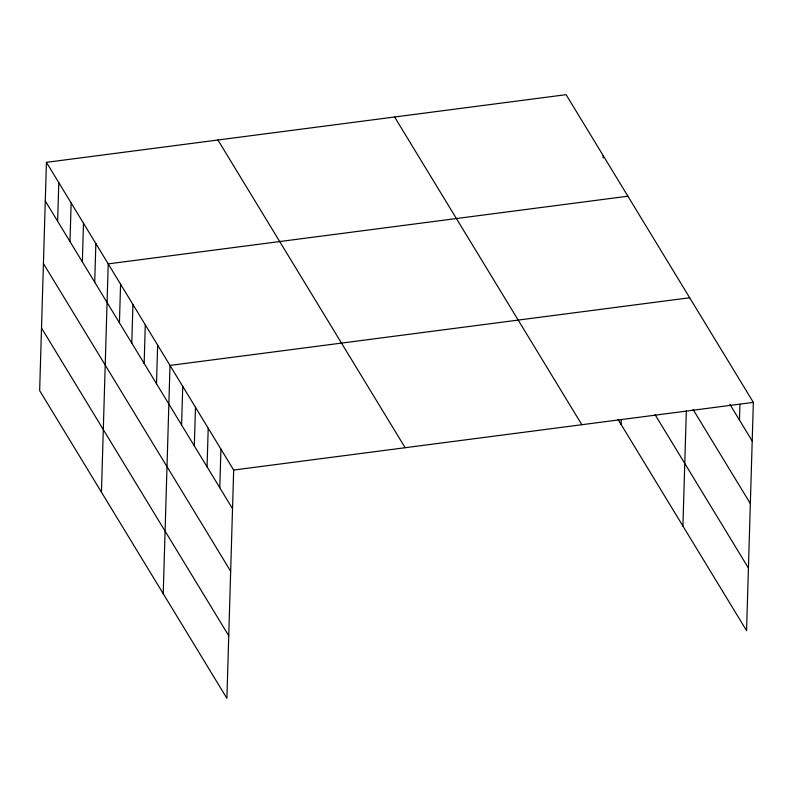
<?xml version="1.0" encoding="UTF-8"?>
<svg xmlns="http://www.w3.org/2000/svg" width="793" height="793" viewBox="0 0 793 793"><rect width="100%" height="100%" fill="white"/><g stroke="black" fill="none" stroke-linecap="round" stroke-linejoin="round"><path stroke-width="1.19" d="M46.43 162.337L39.65 390.622L226.897 698.336L233.667 470.051L46.43 162.337L566.103 94.664L753.35 402.378L746.57 630.663L618.034 419.418M57.641 221.267L58.781 182.648M69.992 241.578L71.142 202.958M82.353 261.888L83.503 223.259M94.714 282.199L95.854 243.57M101.445 492.166L108.215 263.881L627.897 196.208M119.426 322.82L120.576 284.191M131.787 343.121L132.937 304.502M144.148 363.432L145.288 324.813M156.499 383.743L157.648 345.124M163.229 593.709L170.009 365.424L689.682 297.762M181.597 424.979L182.737 386.35M194.325 445.904L195.474 407.275M207.062 466.829L208.202 428.2M219.79 487.754L220.94 449.125M603.106 158.005L603.176 155.597M621.117 424.493L621.266 419.675M682.912 526.037L686.332 410.913M739.472 420.082L739.938 404.39M233.667 470.051L753.35 402.378M729.917 404.39L752.2 441.007M693.052 409.436L750.347 503.595M655.107 414.709L748.433 568.075M394.607 116.997L581.854 424.711M217.916 140.004L405.164 447.718M45.28 200.956L232.527 508.68M43.417 263.544L230.664 571.267M41.504 328.034L228.751 635.748"/></g></svg>
